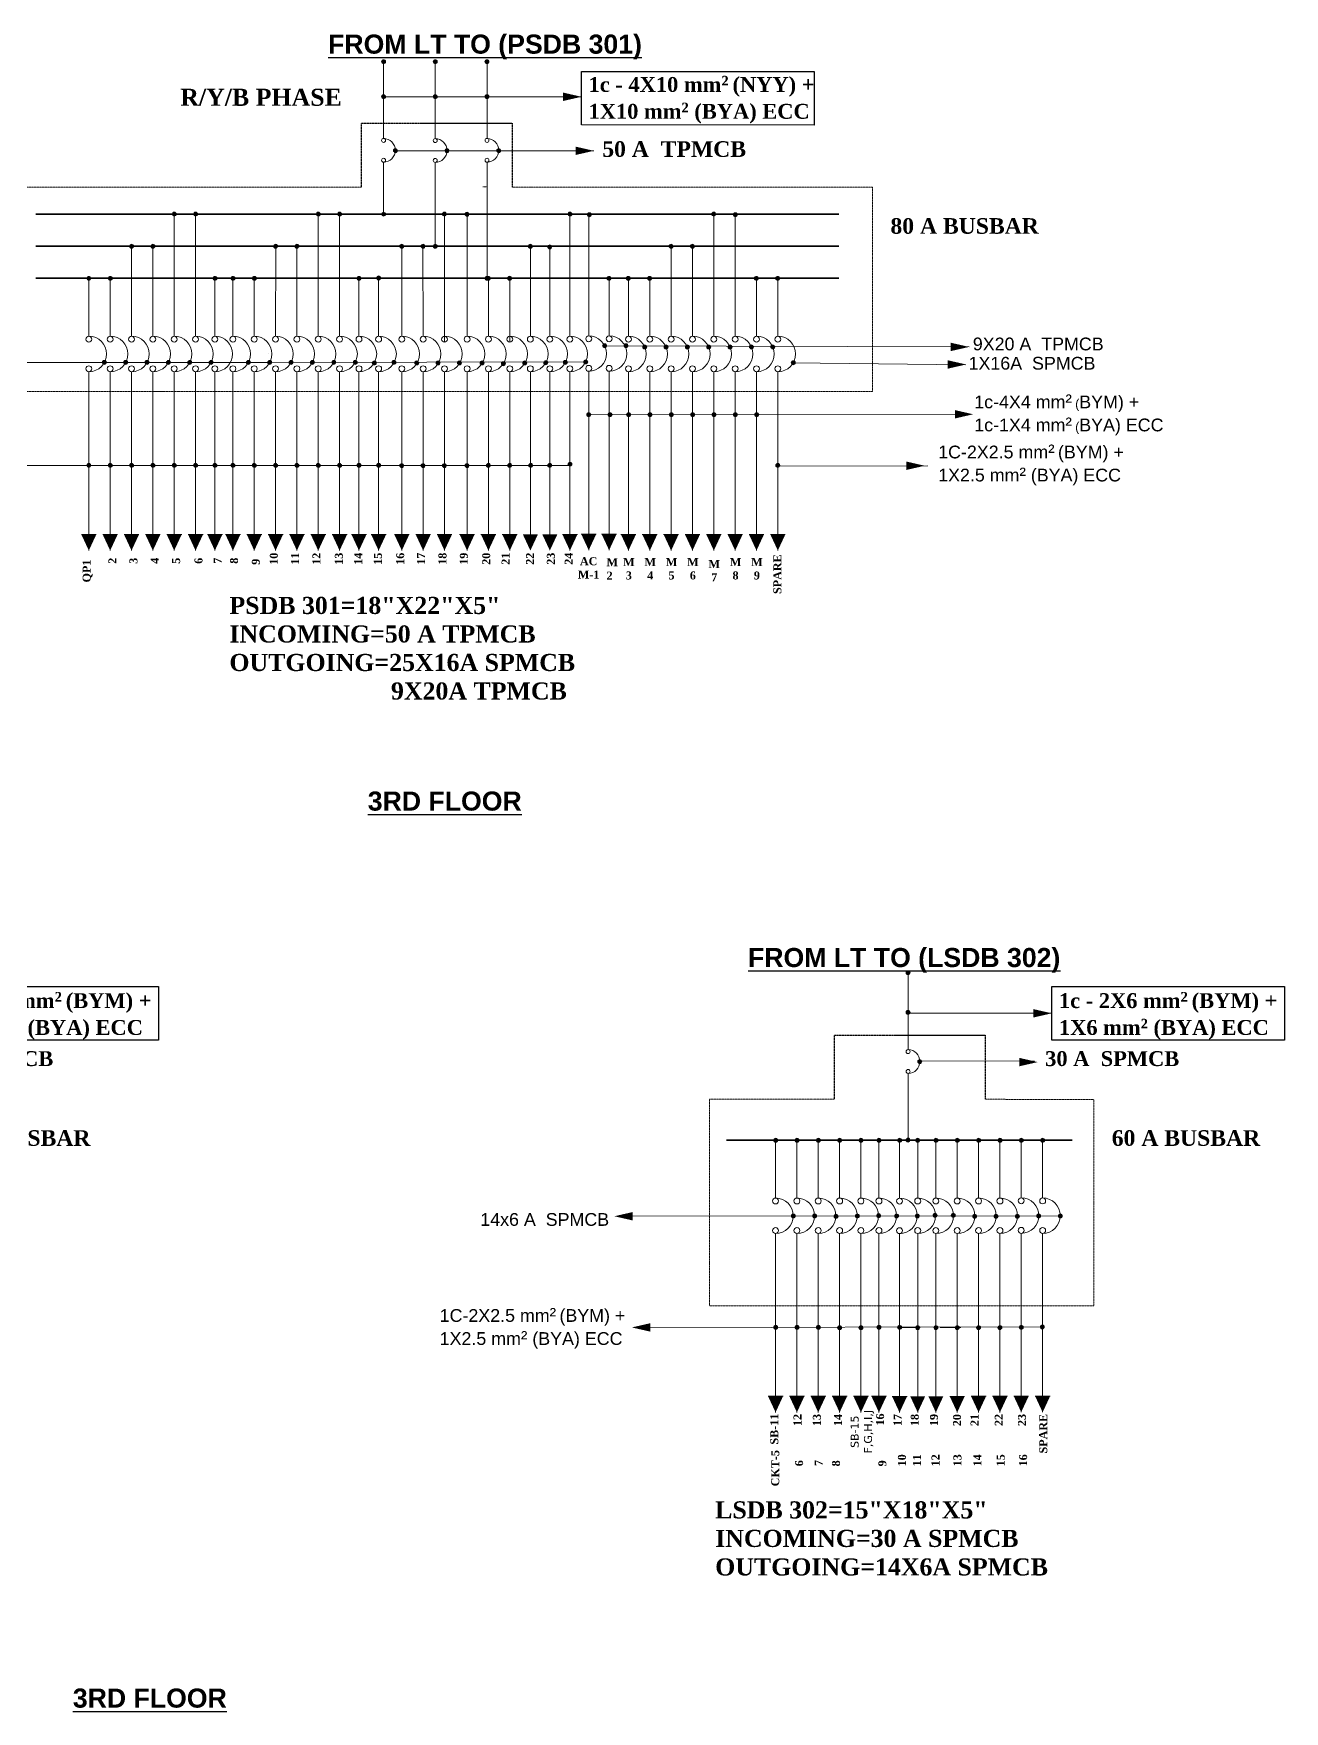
# Model space of a CAD drawing. Header units: inches. Extents: x -12 to 20935469, y -1604 to 24729220.
# Drawn here: x 20826714 to 20827183, y 24656335 to 24656964 of the extents above; entities that cross this region are included whole.
import ezdxf

# ---------------------------------------------------------------- set-up
doc = ezdxf.new("R2010")
doc.units = ezdxf.units.IN
doc.header["$LTSCALE"] = 0.03
doc.header["$MEASUREMENT"] = 0
for name, pattern in [('DASHDOT', [1, 0.5, -0.25, 0, -0.25]), ('DASHDOTX2', [2, 1, -0.5, 0, -0.5]), ('DOT', [0.25, 0, -0.25])]:
    doc.linetypes.add(name, pattern=pattern)
for name, color, linetype in [('AC TEXT', 151, 'DOT'), ('FDB', 5, 'Continuous'), ('H', 154, 'Continuous'), ('SSDB TXT', 7, 'Continuous'), ('TEXT', 7, 'Continuous')]:
    doc.layers.add(name, color=color, linetype=linetype)
for name, color, linetype, lineweight in [('CIRCUIT', 7, 'Continuous', 0), ('CKT-CABLE', 3, 'Continuous', 9), ('ELECT', 8, 'Continuous', 0), ('Hatch', 253, 'Continuous', 15), ('Power pts', 6, 'DASHDOTX2', 25), ('SB', 1, 'DASHDOT', 30)]:
    doc.layers.add(name, color=color, linetype=linetype, lineweight=lineweight)
doc.styles.add('MtXpl_Swis721_Lt_BT', font='swissl.ttf')
doc.styles.get("Standard").update_dxf_attribs({"font": 'timesbd.ttf'})

# ---------------------------------------------------------------- blocks, each defined once
blk = doc.blocks.new('CIRCUIT')
at = {"layer": 'CIRCUIT'}
h = blk.add_hatch(color=256, dxfattribs=at)
h.dxf.hatch_style = 1
h.paths.add_polyline_path([(-12531.4, -5028.75), (-12534.2, -5028.75), (-12531.4, -5034.78)])
h.paths.add_polyline_path([(-12528.61, -5028.75), (-12531.4, -5028.75), (-12531.4, -5034.78)])
at = {"layer": 'CIRCUIT', "linetype": 'ByBlock', "ltscale": 10}
for p, q in [((-12531.4, -4932.73), (-12531.4, -4954.43)), ((-12531.4, -4967.73), (-12531.4, -5028.75)), ((-12531.4, -5028.75), (-12531.4, -5034.78))]:
    blk.add_line(p, q, dxfattribs=at)
at = {"layer": 'CIRCUIT'}
blk.add_line((-12534.2, -5028.75), (-12528.61, -5028.75), dxfattribs=at)
at = {"layer": 'CIRCUIT', "linetype": 'ByBlock', "ltscale": 10}
for centre in [(-12531.4, -4955.54), (-12531.4, -4966.62)]:
    blk.add_circle(centre, 1.11, dxfattribs=at)
at = {"layer": 'CIRCUIT'}
blk.add_arc((-12531.41, -4961.08), 6.65, 270.0451, 89.9549, dxfattribs=at)
blk = doc.blocks.new('circle')
at = {"layer": 'H'}
h = blk.add_hatch(color=256, dxfattribs=at)
h.dxf.hatch_style = 1
h.paths.add_polyline_path([(20826700.3, 24643785.82, 1), (20826698.81, 24643785.82, 1)])
at = {"layer": 'CIRCUIT'}
blk.add_circle((20826699.55, 24643785.82), 0.744, dxfattribs=at)
blk = doc.blocks.new('PSDB CON')
at = {"layer": 'CIRCUIT'}
for p, q in [((20826882.06, 24643866.2), (20826882.06, 24643837.44)), ((20826901.42, 24643866.2), (20826901.42, 24643837.37)), ((20826920.83, 24643866.2), (20826920.83, 24643837.44)), ((20826882.06, 24643828.51), (20826882.06, 24643809.05)), ((20826901.42, 24643828.44), (20826901.42, 24643797.02)), ((20826920.83, 24643828.51), (20826920.83, 24643784.99))]:
    blk.add_line(p, q, dxfattribs=at)
for centre in [(20826882.06, 24643836.7), (20826901.42, 24643836.63), (20826920.83, 24643836.7), (20826882.06, 24643829.26), (20826901.42, 24643829.19), (20826920.83, 24643829.26)]:
    blk.add_circle(centre, 0.744, dxfattribs=at)
for centre in [(20826881.98, 24643832.98), (20826901.34, 24643832.91), (20826920.75, 24643832.98)]:
    blk.add_arc(centre, 4.47, 270.92808, 89.07192, dxfattribs=at)
at = {"layer": 'Hatch'}
blk.add_circle((20826886.5, 24643832.88), 0.744, dxfattribs=at)
at = {"layer": 'AC TEXT'}
for p in [(182.5, 80.39), (201.86, 80.39), (221.27, 80.39), (182.5, 67.24), (201.86, 67.24), (221.27, 67.24), (186.95, 47.06), (206.26, 47.09), (225.71, 47.06), (182.5, 23.23), (201.86, 11.21), (221.27, -0.82)]:
    blk.add_blockref('circle', p, dxfattribs=at)
blk = doc.blocks.new('A')
at = {"layer": 'Power pts'}
for points in [[(20826820.7, 24664131.25), (20826820.7, 24664155.24), (20826877.15, 24664155.24)], [(20826843.37, 24664155.24), (20826877.15, 24664155.24), (20826877.15, 24664131.25)]]:
    blk.add_lwpolyline(points, dxfattribs=at)
blk = doc.blocks.new('LSDB CON')
at = {"layer": 'CIRCUIT'}
for p, q in [((20826699.36, 24647886.92), (20826699.36, 24647858.1)), ((20826699.36, 24647849.16), (20826699.36, 24647834.28)), ((20826699.36, 24647834.28), (20826699.36, 24647824.16))]:
    blk.add_line(p, q, dxfattribs=at)
for centre in [(20826699.36, 24647872.08), (20826699.36, 24647857.35), (20826699.36, 24647849.91)]:
    blk.add_circle(centre, 0.744, dxfattribs=at)
blk.add_arc((20826699.29, 24647853.63), 4.47, 270.92808, 89.07192, dxfattribs=at)
at = {"layer": 'AC TEXT'}
for p in [(-0.19, 4101.11), (-0.19, 4086.26), (4.2, 4067.81), (-0.19, 4038.34)]:
    blk.add_blockref('circle', p, dxfattribs=at)

msp = doc.modelspace()

# ---------------------------------------------------------------- hatches: boundary and pattern name
at = {"layer": 'CIRCUIT', "linetype": 'ByBlock', "ltscale": 10}
h = msp.add_hatch(color=256, dxfattribs=at)
h.dxf.hatch_style = 1
h.paths.add_polyline_path([(20826750.53, 24656775.88), (20826747.73, 24656775.88), (20826750.53, 24656769.85)])
h.paths.add_polyline_path([(20826753.33, 24656775.88), (20826750.53, 24656775.88), (20826750.53, 24656769.85)])
h = msp.add_hatch(color=256, dxfattribs=at)
h.dxf.hatch_style = 1
h.paths.add_polyline_path([(20826758.53, 24656775.88), (20826755.73, 24656775.88), (20826758.53, 24656769.85)])
h.paths.add_polyline_path([(20826761.33, 24656775.88), (20826758.53, 24656775.88), (20826758.53, 24656769.85)])
h = msp.add_hatch(color=256, dxfattribs=at)
h.dxf.hatch_style = 1
h.paths.add_polyline_path([(20826766.53, 24656775.88), (20826763.73, 24656775.88), (20826766.53, 24656769.85)])
h.paths.add_polyline_path([(20826769.33, 24656775.88), (20826766.53, 24656775.88), (20826766.53, 24656769.85)])
h = msp.add_hatch(color=256, dxfattribs=at)
h.dxf.hatch_style = 1
h.paths.add_polyline_path([(20826774.53, 24656775.88), (20826771.73, 24656775.88), (20826774.53, 24656769.85)])
h.paths.add_polyline_path([(20826777.33, 24656775.88), (20826774.53, 24656775.88), (20826774.53, 24656769.85)])
h = msp.add_hatch(color=256, dxfattribs=at)
h.dxf.hatch_style = 1
h.paths.add_polyline_path([(20826781.78, 24656775.88), (20826778.99, 24656775.88), (20826781.78, 24656769.85)])
h.paths.add_polyline_path([(20826784.58, 24656775.88), (20826781.78, 24656775.88), (20826781.78, 24656769.85)])
h = msp.add_hatch(color=256, dxfattribs=at)
h.dxf.hatch_style = 1
h.paths.add_polyline_path([(20826804.53, 24656775.88), (20826801.73, 24656775.88), (20826804.53, 24656769.85)])
h.paths.add_polyline_path([(20826807.33, 24656775.88), (20826804.53, 24656775.88), (20826804.53, 24656769.85)])
h = msp.add_hatch(color=256, dxfattribs=at)
h.dxf.hatch_style = 1
h.paths.add_polyline_path([(20826812.53, 24656775.88), (20826809.73, 24656775.88), (20826812.53, 24656769.85)])
h.paths.add_polyline_path([(20826815.33, 24656775.88), (20826812.53, 24656775.88), (20826812.53, 24656769.85)])
h = msp.add_hatch(color=256, dxfattribs=at)
h.dxf.hatch_style = 1
h.paths.add_polyline_path([(20826820.53, 24656775.88), (20826817.73, 24656775.88), (20826820.53, 24656769.85)])
h.paths.add_polyline_path([(20826823.33, 24656775.88), (20826820.53, 24656775.88), (20826820.53, 24656769.85)])
h = msp.add_hatch(color=256, dxfattribs=at)
h.dxf.hatch_style = 1
h.paths.add_polyline_path([(20826828.53, 24656775.88), (20826825.73, 24656775.88), (20826828.53, 24656769.85)])
h.paths.add_polyline_path([(20826831.33, 24656775.88), (20826828.53, 24656775.88), (20826828.53, 24656769.85)])
h = msp.add_hatch(color=256, dxfattribs=at)
h.dxf.hatch_style = 1
h.paths.add_polyline_path([(20826835.79, 24656775.88), (20826832.99, 24656775.88), (20826835.79, 24656769.85)])
h.paths.add_polyline_path([(20826838.59, 24656775.88), (20826835.79, 24656775.88), (20826835.79, 24656769.85)])
h = msp.add_hatch(color=256, dxfattribs=at)
h.dxf.hatch_style = 1
h.paths.add_polyline_path([(20826843.16, 24656775.88), (20826840.36, 24656775.88), (20826843.16, 24656769.85)])
h.paths.add_polyline_path([(20826845.96, 24656775.88), (20826843.16, 24656775.88), (20826843.16, 24656769.85)])
h = msp.add_hatch(color=256, dxfattribs=at)
h.dxf.hatch_style = 1
h.paths.add_polyline_path([(20826851.85, 24656775.88), (20826849.06, 24656775.88), (20826851.85, 24656769.85)])
h.paths.add_polyline_path([(20826854.65, 24656775.88), (20826851.85, 24656775.88), (20826851.85, 24656769.85)])
h = msp.add_hatch(color=256, dxfattribs=at)
h.dxf.hatch_style = 1
h.paths.add_polyline_path([(20826859.85, 24656775.88), (20826857.06, 24656775.88), (20826859.85, 24656769.85)])
h.paths.add_polyline_path([(20826862.65, 24656775.88), (20826859.85, 24656775.88), (20826859.85, 24656769.85)])
h = msp.add_hatch(color=256, dxfattribs=at)
h.dxf.hatch_style = 1
h.paths.add_polyline_path([(20826867.85, 24656775.88), (20826865.06, 24656775.88), (20826867.85, 24656769.85)])
h.paths.add_polyline_path([(20826870.65, 24656775.88), (20826867.85, 24656775.88), (20826867.85, 24656769.85)])
h = msp.add_hatch(color=256, dxfattribs=at)
h.dxf.hatch_style = 1
h.paths.add_polyline_path([(20826876.32, 24656775.88), (20826873.53, 24656775.88), (20826876.32, 24656769.85)])
h.paths.add_polyline_path([(20826879.12, 24656775.88), (20826876.32, 24656775.88), (20826876.32, 24656769.85)])
h = msp.add_hatch(color=256, dxfattribs=at)
h.dxf.hatch_style = 1
h.paths.add_polyline_path([(20826884.32, 24656775.88), (20826881.53, 24656775.88), (20826884.32, 24656769.85)])
h.paths.add_polyline_path([(20826887.12, 24656775.88), (20826884.32, 24656775.88), (20826884.32, 24656769.85)])
h = msp.add_hatch(color=256, dxfattribs=at)
h.dxf.hatch_style = 1
h.paths.add_polyline_path([(20826892.32, 24656775.88), (20826889.53, 24656775.88), (20826892.32, 24656769.85)])
h.paths.add_polyline_path([(20826895.12, 24656775.88), (20826892.32, 24656775.88), (20826892.32, 24656769.85)])
h = msp.add_hatch(color=256, dxfattribs=at)
h.dxf.hatch_style = 1
h.paths.add_polyline_path([(20826900.04, 24656775.88), (20826897.24, 24656775.88), (20826900.04, 24656769.85)])
h.paths.add_polyline_path([(20826902.84, 24656775.88), (20826900.04, 24656775.88), (20826900.04, 24656769.85)])
h = msp.add_hatch(color=256, dxfattribs=at)
h.dxf.hatch_style = 1
h.paths.add_polyline_path([(20826907.34, 24656775.88), (20826904.54, 24656775.88), (20826907.34, 24656769.85)])
h.paths.add_polyline_path([(20826910.14, 24656775.88), (20826907.34, 24656775.88), (20826907.34, 24656769.85)])
h = msp.add_hatch(color=256, dxfattribs=at)
h.dxf.hatch_style = 1
h.paths.add_polyline_path([(20826914.86, 24656775.88), (20826912.06, 24656775.88), (20826914.86, 24656769.85)])
h.paths.add_polyline_path([(20826917.66, 24656775.88), (20826914.86, 24656775.88), (20826914.86, 24656769.85)])
h = msp.add_hatch(color=256, dxfattribs=at)
h.dxf.hatch_style = 1
h.paths.add_polyline_path([(20826921.92, 24656776.01), (20826919.12, 24656776.01), (20826921.92, 24656769.98)])
h.paths.add_polyline_path([(20826924.72, 24656776.01), (20826921.92, 24656776.01), (20826921.92, 24656769.98)])
h = msp.add_hatch(color=256, dxfattribs=at)
h.dxf.hatch_style = 1
h.paths.add_polyline_path([(20826936.81, 24656775.88), (20826934.01, 24656775.88), (20826936.81, 24656769.85)])
h.paths.add_polyline_path([(20826939.6, 24656775.88), (20826936.81, 24656775.88), (20826936.81, 24656769.85)])
h = msp.add_hatch(color=256, dxfattribs=at)
h.dxf.hatch_style = 1
h.paths.add_polyline_path([(20826944.81, 24656775.88), (20826942.01, 24656775.88), (20826944.81, 24656769.85)])
h.paths.add_polyline_path([(20826947.6, 24656775.88), (20826944.81, 24656775.88), (20826944.81, 24656769.85)])
h = msp.add_hatch(color=256, dxfattribs=at)
h.dxf.hatch_style = 1
h.paths.add_polyline_path([(20826952.81, 24656775.88), (20826950.01, 24656775.88), (20826952.81, 24656769.85)])
h.paths.add_polyline_path([(20826955.6, 24656775.88), (20826952.81, 24656775.88), (20826952.81, 24656769.85)])
h = msp.add_hatch(color=256, dxfattribs=at)
h.dxf.hatch_style = 1
h.paths.add_polyline_path([(20826960.81, 24656775.88), (20826958.01, 24656775.88), (20826960.81, 24656769.85)])
h.paths.add_polyline_path([(20826963.6, 24656775.88), (20826960.81, 24656775.88), (20826960.81, 24656769.85)])
h = msp.add_hatch(color=256, dxfattribs=at)
h.dxf.hatch_style = 1
h.paths.add_polyline_path([(20826968.81, 24656775.88), (20826966.01, 24656775.88), (20826968.81, 24656769.85)])
h.paths.add_polyline_path([(20826971.6, 24656775.88), (20826968.81, 24656775.88), (20826968.81, 24656769.85)])
h = msp.add_hatch(color=256, dxfattribs=at)
h.dxf.hatch_style = 1
h.paths.add_polyline_path([(20826976.81, 24656775.88), (20826974.01, 24656775.88), (20826976.81, 24656769.85)])
h.paths.add_polyline_path([(20826979.6, 24656775.88), (20826976.81, 24656775.88), (20826976.81, 24656769.85)])
h = msp.add_hatch(color=256, dxfattribs=at)
h.dxf.hatch_style = 1
h.paths.add_polyline_path([(20826984.81, 24656775.88), (20826982.01, 24656775.88), (20826984.81, 24656769.85)])
h.paths.add_polyline_path([(20826987.6, 24656775.88), (20826984.81, 24656775.88), (20826984.81, 24656769.85)])
h = msp.add_hatch(color=256, dxfattribs=at)
h.dxf.hatch_style = 1
h.paths.add_polyline_path([(20826992.81, 24656775.88), (20826990.01, 24656775.88), (20826992.81, 24656769.85)])
h.paths.add_polyline_path([(20826995.6, 24656775.88), (20826992.81, 24656775.88), (20826992.81, 24656769.85)])
h = msp.add_hatch(color=256, dxfattribs=at)
h.dxf.hatch_style = 1
h.paths.add_polyline_path([(20827045.24, 24656452.83), (20827042.44, 24656452.83), (20827045.24, 24656446.8)])
h.paths.add_polyline_path([(20827048.04, 24656452.83), (20827045.24, 24656452.83), (20827045.24, 24656446.8)])
h = msp.add_hatch(color=256, dxfattribs=at)
h.dxf.hatch_style = 1
h.paths.add_polyline_path([(20827052.04, 24656452.83), (20827049.24, 24656452.83), (20827052.04, 24656446.8)])
h.paths.add_polyline_path([(20827054.84, 24656452.83), (20827052.04, 24656452.83), (20827052.04, 24656446.8)])

# ---------------------------------------------------------------- linework, layer by layer
for p, q in [((20826766.53, 24656895.95), (20826766.53, 24656850.19)), ((20826774.53, 24656895.95), (20826774.53, 24656850.19)), ((20826820.53, 24656895.95), (20826820.53, 24656850.19)), ((20826828.53, 24656895.95), (20826828.53, 24656850.19)), ((20826867.85, 24656895.95), (20826867.85, 24656847.98)), ((20826876.32, 24656895.95), (20826876.32, 24656850.19)), ((20826914.86, 24656895.95), (20826914.86, 24656850.19)), ((20826921.92, 24656895.95), (20826921.92, 24656850.33)), ((20826968.81, 24656895.95), (20826968.81, 24656850.19)), ((20826976.81, 24656895.95), (20826976.81, 24656850.19)), ((20826750.56, 24656883.93), (20826750.53, 24656850.19)), ((20826758.53, 24656883.93), (20826758.53, 24656850.19)), ((20826758.53, 24656883.93), (20826758.53, 24656850.19)), ((20826804.57, 24656883.93), (20826804.53, 24656850.19)), ((20826812.53, 24656883.93), (20826812.53, 24656850.19)), ((20826812.53, 24656883.93), (20826812.53, 24656850.19)), ((20826851.85, 24656883.93), (20826851.85, 24656850.19)), ((20826859.79, 24656883.93), (20826859.85, 24656850.19)), ((20826900.04, 24656883.93), (20826900.04, 24656850.19)), ((20826907.34, 24656883.93), (20826907.34, 24656850.19)), ((20826952.81, 24656883.93), (20826952.81, 24656850.19)), ((20826960.81, 24656883.93), (20826960.81, 24656850.19)), ((20826781.78, 24656871.9), (20826781.78, 24656850.19)), ((20826835.79, 24656871.9), (20826835.79, 24656850.19)), ((20826843.16, 24656871.9), (20826843.16, 24656850.19)), ((20826884.32, 24656871.16), (20826884.32, 24656850.19)), ((20826892.32, 24656871.97), (20826892.32, 24656847.98)), ((20826936.81, 24656871.9), (20826936.81, 24656850.19)), ((20826944.81, 24656871.9), (20826944.81, 24656850.19)), ((20826984.81, 24656871.9), (20826984.81, 24656850.19)), ((20826992.81, 24656871.9), (20826992.81, 24656850.19)), ((20826742.53, 24656852.41), (20826742.53, 24656850.19)), ((20826796.53, 24656852.41), (20826796.53, 24656850.19)), ((20826747.78, 24656843.55), (20826747.78, 24656843.55)), ((20826801.78, 24656843.55), (20826801.78, 24656843.55)), ((20826849.04, 24656843.55), (20826849.04, 24656843.55)), ((20826750.53, 24656836.9), (20826750.53, 24656775.88)), ((20826758.53, 24656836.9), (20826758.53, 24656775.88)), ((20826766.53, 24656836.9), (20826766.53, 24656775.88)), ((20826774.53, 24656836.9), (20826774.53, 24656775.88)), ((20826781.78, 24656836.9), (20826781.78, 24656775.88)), ((20826804.53, 24656836.9), (20826804.53, 24656775.88)), ((20826812.53, 24656836.9), (20826812.53, 24656775.88)), ((20826820.53, 24656836.9), (20826820.53, 24656775.88)), ((20826828.53, 24656836.9), (20826828.53, 24656775.88)), ((20826835.79, 24656836.9), (20826835.79, 24656775.88)), ((20826843.16, 24656836.9), (20826843.16, 24656775.88)), ((20826851.85, 24656836.9), (20826851.85, 24656775.88)), ((20826859.85, 24656836.9), (20826859.85, 24656775.88)), ((20826867.85, 24656836.9), (20826867.85, 24656775.88)), ((20826876.32, 24656836.9), (20826876.32, 24656775.88)), ((20826884.32, 24656836.9), (20826884.32, 24656775.88)), ((20826892.32, 24656836.9), (20826892.32, 24656775.88)), ((20826900.04, 24656836.9), (20826900.04, 24656775.88)), ((20826907.34, 24656836.9), (20826907.34, 24656775.88)), ((20826914.86, 24656836.9), (20826914.86, 24656775.88)), ((20826921.92, 24656837.04), (20826921.92, 24656776.01)), ((20826936.81, 24656836.9), (20826936.81, 24656775.88)), ((20826944.81, 24656836.9), (20826944.81, 24656775.88)), ((20826952.81, 24656836.9), (20826952.81, 24656775.88)), ((20826960.81, 24656836.9), (20826960.81, 24656775.88)), ((20826968.81, 24656836.9), (20826968.81, 24656775.88)), ((20826976.81, 24656836.9), (20826976.81, 24656775.88)), ((20826984.81, 24656836.9), (20826984.81, 24656775.88)), ((20826992.81, 24656836.9), (20826992.81, 24656775.88)), ((20826757.14, 24656801.59), (20826757.14, 24656801.59)), ((20826811.14, 24656801.59), (20826811.14, 24656801.59)), ((20826747.73, 24656775.88), (20826753.33, 24656775.88)), ((20826750.53, 24656775.88), (20826750.53, 24656769.85)), ((20826755.73, 24656775.88), (20826761.33, 24656775.88)), ((20826758.53, 24656775.88), (20826758.53, 24656769.85)), ((20826763.73, 24656775.88), (20826769.33, 24656775.88)), ((20826766.53, 24656775.88), (20826766.53, 24656769.85)), ((20826771.73, 24656775.88), (20826777.33, 24656775.88)), ((20826774.53, 24656775.88), (20826774.53, 24656769.85)), ((20826778.99, 24656775.88), (20826784.58, 24656775.88)), ((20826781.78, 24656775.88), (20826781.78, 24656769.85)), ((20826801.73, 24656775.88), (20826807.33, 24656775.88)), ((20826804.53, 24656775.88), (20826804.53, 24656769.85)), ((20826809.73, 24656775.88), (20826815.33, 24656775.88)), ((20826812.53, 24656775.88), (20826812.53, 24656769.85)), ((20826817.73, 24656775.88), (20826823.33, 24656775.88)), ((20826820.53, 24656775.88), (20826820.53, 24656769.85)), ((20826825.73, 24656775.88), (20826831.33, 24656775.88)), ((20826828.53, 24656775.88), (20826828.53, 24656769.85)), ((20826832.99, 24656775.88), (20826838.59, 24656775.88)), ((20826835.79, 24656775.88), (20826835.79, 24656769.85)), ((20826840.36, 24656775.88), (20826845.96, 24656775.88)), ((20826843.16, 24656775.88), (20826843.16, 24656769.85)), ((20826849.06, 24656775.88), (20826854.65, 24656775.88)), ((20826851.85, 24656775.88), (20826851.85, 24656769.85)), ((20826857.06, 24656775.88), (20826862.65, 24656775.88)), ((20826859.85, 24656775.88), (20826859.85, 24656769.85)), ((20826865.06, 24656775.88), (20826870.65, 24656775.88)), ((20826867.85, 24656775.88), (20826867.85, 24656769.85)), ((20826867.85, 24656775.88), (20826867.85, 24656769.85)), ((20826873.53, 24656775.88), (20826879.12, 24656775.88)), ((20826876.32, 24656775.88), (20826876.32, 24656769.85)), ((20826881.53, 24656775.88), (20826887.12, 24656775.88)), ((20826884.32, 24656775.88), (20826884.32, 24656769.85)), ((20826889.53, 24656775.88), (20826895.12, 24656775.88)), ((20826892.32, 24656775.88), (20826892.32, 24656769.85)), ((20826892.32, 24656775.88), (20826892.32, 24656769.85)), ((20826912.06, 24656775.88), (20826917.66, 24656775.88)), ((20826914.86, 24656775.88), (20826914.86, 24656769.85)), ((20826919.12, 24656776.01), (20826924.72, 24656776.01)), ((20826921.92, 24656776.01), (20826921.92, 24656769.98)), ((20826934.01, 24656775.88), (20826939.6, 24656775.88)), ((20826936.81, 24656775.88), (20826936.81, 24656769.85)), ((20826942.01, 24656775.88), (20826947.6, 24656775.88)), ((20826944.81, 24656775.88), (20826944.81, 24656769.85)), ((20826950.01, 24656775.88), (20826955.6, 24656775.88)), ((20826952.81, 24656775.88), (20826952.81, 24656769.85)), ((20826958.01, 24656775.88), (20826963.6, 24656775.88)), ((20826960.81, 24656775.88), (20826960.81, 24656769.85)), ((20826966.01, 24656775.88), (20826971.6, 24656775.88)), ((20826968.81, 24656775.88), (20826968.81, 24656769.85)), ((20826974.01, 24656775.88), (20826979.6, 24656775.88)), ((20826976.81, 24656775.88), (20826976.81, 24656769.85)), ((20826982.01, 24656775.88), (20826987.6, 24656775.88)), ((20826984.81, 24656775.88), (20826984.81, 24656769.85)), ((20826990.01, 24656775.88), (20826995.6, 24656775.88)), ((20826992.81, 24656775.88), (20826992.81, 24656769.85)), ((20827045.24, 24656548.85), (20827045.24, 24656527.15)), ((20827052.04, 24656548.85), (20827052.04, 24656527.15)), ((20826997.21, 24656520.38), (20826997.21, 24656520.38)), ((20827013.21, 24656520.38), (20827013.21, 24656520.38)), ((20827045.24, 24656513.85), (20827045.24, 24656452.83)), ((20827052.04, 24656513.85), (20827052.04, 24656452.83)), ((20826990.57, 24656478.55), (20826990.57, 24656478.55)), ((20827045.24, 24656452.83), (20827045.24, 24656446.8)), ((20827052.04, 24656452.83), (20827052.04, 24656446.8))]:
    msp.add_line(p, q, dxfattribs=at)
for centre in [(20826750.53, 24656849.09), (20826758.53, 24656849.09), (20826766.53, 24656849.09), (20826774.53, 24656849.09), (20826781.78, 24656849.09), (20826804.53, 24656849.09), (20826812.53, 24656849.09), (20826820.53, 24656849.09), (20826828.53, 24656849.09), (20826835.79, 24656849.09), (20826843.16, 24656849.09), (20826851.85, 24656849.09), (20826859.85, 24656849.09), (20826867.85, 24656849.09), (20826876.32, 24656849.09), (20826884.32, 24656849.09), (20826892.32, 24656849.09), (20826900.04, 24656849.09), (20826907.34, 24656849.09), (20826914.86, 24656849.09), (20826921.92, 24656849.23), (20826936.81, 24656849.09), (20826944.81, 24656849.09), (20826952.81, 24656849.09), (20826960.81, 24656849.09), (20826968.81, 24656849.09), (20826976.81, 24656849.09), (20826984.81, 24656849.09), (20826992.81, 24656849.09), (20826750.53, 24656838.01), (20826758.53, 24656838.01), (20826766.53, 24656838.01), (20826774.53, 24656838.01), (20826781.78, 24656838.01), (20826804.53, 24656838.01), (20826812.53, 24656838.01), (20826820.53, 24656838.01), (20826828.53, 24656838.01), (20826835.79, 24656838.01), (20826843.16, 24656838.01), (20826851.85, 24656838.01), (20826859.85, 24656838.01), (20826867.85, 24656838.01), (20826876.32, 24656838.01), (20826884.32, 24656838.01), (20826892.32, 24656838.01), (20826900.04, 24656838.01), (20826907.34, 24656838.01), (20826914.86, 24656838.01), (20826921.92, 24656838.15), (20826936.81, 24656838.01), (20826944.81, 24656838.01), (20826952.81, 24656838.01), (20826960.81, 24656838.01), (20826968.81, 24656838.01), (20826976.81, 24656838.01), (20826984.81, 24656838.01), (20826992.81, 24656838.01), (20827045.24, 24656526.04), (20827052.04, 24656526.04), (20827045.24, 24656514.96), (20827052.04, 24656514.96)]:
    msp.add_circle(centre, 1.11, dxfattribs=at)
for centre in [(20826750.52, 24656843.55), (20826758.52, 24656843.55), (20826766.52, 24656843.55), (20826774.52, 24656843.55), (20826781.78, 24656843.55), (20826804.53, 24656843.55), (20826812.53, 24656843.55), (20826820.53, 24656843.55), (20826828.53, 24656843.55), (20826835.78, 24656843.55), (20826843.15, 24656843.55), (20826851.85, 24656843.55), (20826859.85, 24656843.55), (20826867.85, 24656843.55), (20826876.32, 24656843.55), (20826884.32, 24656843.55), (20826892.32, 24656843.55), (20826900.03, 24656843.55), (20826907.33, 24656843.55), (20826914.85, 24656843.55), (20826921.91, 24656843.69), (20826936.8, 24656843.55), (20826944.8, 24656843.55), (20826952.8, 24656843.55), (20826960.8, 24656843.55), (20826968.8, 24656843.55), (20826976.8, 24656843.55), (20826984.8, 24656843.55), (20826992.8, 24656843.55), (20827045.23, 24656520.5), (20827052.03, 24656520.5)]:
    msp.add_arc(centre, 6.65, 270.0451, 89.9549, dxfattribs=at)
at = {"layer": 'CKT-CABLE', "transparency": 33554666}
for p, q in [((20826844.95, 24656939.95), (20826919.17, 24656939.95)), ((20826849.58, 24656919.7), (20826923.81, 24656919.7)), ((20826927.88, 24656846.61), (20827064.56, 24656846.19)), ((20826690.29, 24656840.37), (20826802.37, 24656840.37)), ((20826801.62, 24656840.37), (20826920.79, 24656840.56)), ((20826997.83, 24656840.26), (20827063.32, 24656839.53)), ((20826921.92, 24656820.8), (20827064.83, 24656820.94)), ((20826696.92, 24656801.77), (20826820.53, 24656801.77)), ((20826819.34, 24656801.77), (20826835.79, 24656801.77)), ((20826826.72, 24656801.77), (20826914.86, 24656801.77)), ((20826992.81, 24656801.55), (20827049.03, 24656801.67)), ((20827041.64, 24656596.4), (20827095.46, 24656596.4)), ((20827046.02, 24656578.63), (20827089, 24656578.48)), ((20826933.67, 24656520.33), (20827098.7, 24656520.45)), ((20826944.03, 24656478.66), (20827091.94, 24656478.87)), ((20827037.69, 24656478.66), (20827042.04, 24656478.66)), ((20827040.15, 24656478.65), (20827046.12, 24656478.65)), ((20827053.68, 24656478.65), (20827061.36, 24656478.65))]:
    msp.add_line(p, q, dxfattribs=at)
at = {"layer": 'CKT-CABLE'}
for points in [[(20826919.2, 24656939.95, 0, 3.14, 0), (20826912.33, 24656939.95, 3.14, 3.14, 0)], [(20826923.84, 24656919.7, 0, 3.14, 0), (20826916.97, 24656919.7, 3.14, 3.14, 0)], [(20827064.51, 24656846.19, 0, 3.14, 0), (20827057.64, 24656846.19, 3.14, 3.14, 0)], [(20827063.4, 24656839.61, 0, 3.14, 0), (20827056.53, 24656839.61, 3.14, 3.14, 0)], [(20827066.04, 24656820.94, 0, 3.14, 0), (20827059.17, 24656820.94, 3.14, 3.14, 0)], [(20827047.87, 24656801.65, 0, 3.14, 0), (20827041, 24656801.65, 3.14, 3.14, 0)], [(20827095.49, 24656596.4, 0, 3.14, 0), (20827088.62, 24656596.4, 3.14, 3.14, 0)], [(20827090.23, 24656578.12, 0, 3.14, 0), (20827083.36, 24656578.12, 3.14, 3.14, 0)], [(20826931.52, 24656520.33, 0, 3.14, 0), (20826938.39, 24656520.33, 3.14, 3.14, 0)], [(20826938.09, 24656478.66, 0, 3.14, 0), (20826944.96, 24656478.66, 3.14, 3.14, 0)]]:
    msp.add_lwpolyline(points, format="xyseb", dxfattribs=at)
at = {"layer": 'ELECT', "color": 5, "linetype": 'ByBlock', "lineweight": 35, "ltscale": 10}
for p, q in [((20826714.61, 24656895.95), (20826771.76, 24656895.95)), ((20826771.76, 24656895.95), (20827015.63, 24656895.95)), ((20826827.34, 24656895.95), (20826859.79, 24656895.95)), ((20826714.61, 24656883.93), (20826771.76, 24656883.93)), ((20826771.76, 24656883.93), (20827015.63, 24656883.93)), ((20826827.34, 24656883.93), (20826859.79, 24656883.93)), ((20826714.61, 24656871.9), (20826771.76, 24656871.9)), ((20826771.76, 24656871.9), (20827015.63, 24656871.9)), ((20826827.34, 24656871.9), (20826859.79, 24656871.9)), ((20826973.52, 24656548.86), (20827042.04, 24656548.86)), ((20827040.15, 24656548.85), (20827103.19, 24656548.85))]:
    msp.add_line(p, q, dxfattribs=at)
at = {"layer": 'Power pts', "lineweight": 0}
for points in [[(20826762.28, 24656829.43), (20826699.46, 24656829.43), (20826699.46, 24656906.02), (20826836.77, 24656906.02)], [(20826893.23, 24656906.02), (20827028.33, 24656906.02), (20827028.33, 24656829.43), (20826758.22, 24656829.43)], [(20826882.23, 24656906.16), (20826883.85, 24656906.16)], [(20827038.44, 24656486.76), (20826967.24, 24656486.76), (20826967.24, 24656564.16), (20827014.04, 24656564.16)], [(20827070.49, 24656564.16), (20827111.29, 24656564.15), (20827111.29, 24656486.75), (20827038.44, 24656486.76)]]:
    msp.add_lwpolyline(points, dxfattribs=at)
at = {"layer": 'SB', "color": 1, "linetype": 'ByBlock', "lineweight": -2}
for points in [[(20826919.2, 24656949.45), (20827006.43, 24656949.4), (20827006.43, 24656929.35), (20826919.2, 24656929.39)], [(20826673.42, 24656606.43), (20826760.64, 24656606.39), (20826760.64, 24656586.33), (20826673.42, 24656586.37)], [(20827095.49, 24656606.43), (20827182.71, 24656606.39), (20827182.71, 24656586.33), (20827095.49, 24656586.37)]]:
    msp.add_lwpolyline(points, close=True, dxfattribs=at)

# ---------------------------------------------------------------- block references
at = {"layer": 'AC TEXT'}
for name, p in [('PSDB CON', (-37.04, 13086.9)), ('circle', (66.98, 13110.14)), ('circle', (74.98, 13110.14)), ('circle', (120.98, 13110.14)), ('circle', (128.98, 13110.14)), ('circle', (168.3, 13110.14)), ('circle', (176.77, 13110.12)), ('circle', (215.31, 13110.14)), ('circle', (222.6, 13109.9)), ('circle', (269.25, 13110.14)), ('circle', (277.3, 13109.9)), ('circle', (50.98, 13098.11)), ('circle', (58.98, 13098.11)), ('circle', (58.98, 13098.11)), ('circle', (104.98, 13098.11)), ('circle', (112.98, 13098.11)), ('circle', (112.98, 13098.11)), ('circle', (152.3, 13098.11)), ('circle', (160.3, 13098.12)), ('circle', (200.49, 13098.11)), ('circle', (207.78, 13097.87)), ('circle', (253.25, 13098.11)), ('circle', (261.25, 13098.11)), ('circle', (34.98, 13086.08)), ('circle', (42.98, 13086.08)), ('circle', (82.23, 13086.08)), ('circle', (88.98, 13086.08)), ('circle', (96.98, 13086.08)), ('circle', (136.24, 13086.08)), ('circle', (143.61, 13086.26)), ('circle', (184.77, 13086.08)), ('circle', (192.77, 13086.09)), ('circle', (230.01, 13086.08)), ('circle', (237.25, 13086.08)), ('circle', (245.25, 13086.08)), ('circle', (285.25, 13086.08)), ('circle', (293.25, 13086.08)), ('circle', (228.33, 13060.79)), ('circle', (236.33, 13060.79)), ('circle', (243.35, 13060.37)), ('circle', (251.35, 13060.37)), ('circle', (259.35, 13060.37)), ('circle', (267.35, 13060.37)), ('circle', (275.35, 13060.37)), ('circle', (283.35, 13060.37)), ('circle', (291.35, 13060.37)), ('circle', (40.81, 13054.56)), ('circle', (48.81, 13054.56)), ('circle', (56.81, 13054.56)), ('circle', (64.81, 13054.56)), ('circle', (72.81, 13054.56)), ('circle', (80.81, 13054.56)), ('circle', (94.82, 13054.56)), ('circle', (102.82, 13054.56)), ('circle', (110.82, 13054.56)), ('circle', (118.82, 13054.56)), ('circle', (126.82, 13054.56)), ('circle', (134.82, 13054.56)), ('circle', (141.96, 13054.35)), ('circle', (149.33, 13054.56)), ('circle', (157.9, 13054.37)), ('circle', (165.9, 13054.4)), ('circle', (173.9, 13054.37)), ('circle', (182.37, 13054.37)), ('circle', (190.37, 13054.06)), ('circle', (198.37, 13054.37)), ('circle', (206.26, 13054.44)), ('circle', (213.63, 13054.58)), ('circle', (221.24, 13054.74)), ('circle', (299.02, 13054.46)), ('circle', (222.37, 13034.98)), ('circle', (230.37, 13034.98)), ('circle', (237.33, 13034.98)), ('circle', (245.33, 13034.98)), ('circle', (253.33, 13034.98)), ('circle', (261.33, 13034.98)), ('circle', (269.33, 13034.98)), ('circle', (277.33, 13034.98)), ('circle', (285.33, 13034.98)), ('circle', (34.98, 13015.95)), ('circle', (42.98, 13015.95)), ('circle', (50.98, 13015.95)), ('circle', (58.98, 13015.95)), ('circle', (66.98, 13015.95)), ('circle', (74.98, 13015.95)), ('circle', (82.23, 13015.95)), ('circle', (88.98, 13015.95)), ('circle', (96.98, 13015.95)), ('circle', (104.98, 13015.95)), ('circle', (112.98, 13015.95)), ('circle', (120.98, 13015.95)), ('circle', (128.98, 13015.95)), ('circle', (136.24, 13015.95)), ('circle', (143.61, 13015.95)), ('circle', (152.3, 13015.9)), ('circle', (160.3, 13015.91)), ('circle', (168.3, 13015.91)), ('circle', (176.77, 13015.92)), ('circle', (184.77, 13015.93)), ('circle', (192.77, 13015.93)), ('circle', (200.66, 13015.94)), ('circle', (207.78, 13015.95)), ('circle', (215.31, 13016.42)), ('circle', (293.25, 13015.95)), ('LSDB CON', (342.28, 8724.7)), ('circle', (292.41, 12762.99)), ('circle', (300.41, 12762.99)), ('circle', (308.41, 12762.99)), ('circle', (316.41, 12762.99)), ('circle', (324.41, 12762.99)), ('circle', (324.41, 12762.99)), ('circle', (331.16, 12762.99)), ('circle', (338.88, 12762.99)), ('circle', (345.69, 12762.98)), ('circle', (352.49, 12762.98)), ('circle', (360.5, 12762.98)), ('circle', (368.5, 12762.99)), ('circle', (376.51, 12762.99)), ('circle', (384.48, 12762.99)), ('circle', (392.49, 12762.99)), ('circle', (299.05, 12734.57)), ('circle', (307.05, 12734.58)), ('circle', (315.08, 12734.51)), ('circle', (323.01, 12734.62)), ('circle', (331.05, 12734.69)), ('circle', (337.76, 12734.64)), ('circle', (345.53, 12734.65)), ('circle', (352.19, 12734.86)), ('circle', (359, 12734.86)), ('circle', (367.04, 12734.48)), ('circle', (375.05, 12734.49)), ('circle', (383.06, 12734.49)), ('circle', (391.03, 12734.57)), ('circle', (399.15, 12734.63)), ('circle', (292.41, 12692.85)), ('circle', (300.41, 12692.86)), ('circle', (308.41, 12692.86)), ('circle', (316.41, 12692.79)), ('circle', (324.41, 12692.79)), ('circle', (331.16, 12692.84)), ('circle', (338.88, 12692.87)), ('circle', (345.68, 12692.8)), ('circle', (352.49, 12692.8)), ('circle', (360.5, 12692.78)), ('circle', (368.5, 12692.79)), ('circle', (376.51, 12692.79)), ('circle', (384.48, 12692.87)), ('circle', (392.38, 12693.05))]:
    msp.add_blockref(name, p, dxfattribs=at)
at = {"layer": 'CIRCUIT', "linetype": 'ByBlock', "ltscale": 10}
for p in [(20839265.93, 24661804.63), (20839273.93, 24661804.63), (20839319.94, 24661804.63), (20839327.94, 24661804.63), (20839460.96, 24661804.77), (20839523.36, 24661481.59), (20839531.36, 24661481.59), (20839539.36, 24661481.59), (20839547.37, 24661481.59), (20839555.36, 24661481.59), (20839562.11, 24661481.59), (20839569.84, 24661481.55), (20839591.45, 24661481.58), (20839599.46, 24661481.59), (20839607.47, 24661481.59), (20839615.44, 24661481.66), (20839623.47, 24661481.62)]:
    msp.add_blockref('CIRCUIT', p, dxfattribs=at)
at = {"layer": 'SSDB TXT'}
for p in [(16.07, -7225.22), (193.33, -7567.08)]:
    msp.add_blockref('A', p, dxfattribs=at)

# ---------------------------------------------------------------- texts
at = {"layer": 'FDB', "color": 3, "char_height": 7.1503, "width": 320.2943, "attachment_point": 1}
for s, insert in [('{\\fArial|b1|i0|c0|p34;\\LFROM LT TO (PSDB 301)}', (20826824.22, 24656963.27)), ('{\\fArial|b1|i0|c0|p34;\\L3RD FLOOR}', (20826839.09, 24656679.54)), ('{\\fArial|b1|i0|c0|p34;\\LFROM LT TO (LSDB 302)}', (20826981.63, 24656620.89)), ('{\\fArial|b1|i0|c0|p34;\\L3RD FLOOR}', (20826728.53, 24656343.3))]:
    msp.add_mtext(s, dxfattribs=dict(at, insert=insert))
at = {"layer": 'TEXT', "style": 'MtXpl_Swis721_Lt_BT'}
msp.add_text('14x6 A  SPMCB', height=4.7862, dxfattribs=at).set_placement((20826881.27, 24656516.74))
at = {"layer": 'TEXT', "color": 0, "char_height": 5.5714, "width": 251.3301, "attachment_point": 1}
for s, insert in [('1c - 4X10 mm{\\H1.0833x;²\\fMS Shell Dlg 2|b0|i0|c0|p0;\\H0.65385x; }(NYY) +\\P1X10 mm{\\H1.0833x;²} (BYA) ECC', (20826921.85, 24656947.81)), ('1c - 2X4 mm{\\H1.0833x;²\\fMS Shell Dlg 2|b0|i0|c0|p0;\\H0.65385x; }(BYM) +\\P1X4 mm{\\H1.0833x;²} (BYA) ECC', (20826676.11, 24656604.41)), ('1c - 2X6 mm{\\H1.0833x;²\\fMS Shell Dlg 2|b0|i0|c0|p0;\\H0.65385x; }(BYM) +\\P1X6 mm{\\H1.0833x;²} (BYA) ECC', (20827098.18, 24656604.41)), ('25 A  SPMCB', (20826670.94, 24656582.21)), ('30 A  SPMCB', (20827093.02, 24656582.21))]:
    msp.add_mtext(s, dxfattribs=dict(at, insert=insert))
at = {"layer": 'TEXT', "attachment_point": 1}
for s, insert, char_height, width in [('R/Y/B PHASE', (20826768.81, 24656942.98), 6.4138, 63786.5102), ('50 A  TPMCB', (20826927, 24656923.29), 5.8655, 63786.5102), ('80 A BUSBAR', (20827035.02, 24656894.46), 5.8655, 63786.5102), ('{\\fSwis721 Lt BT|b0|i0|c0|p34;9X20 A  TPMCB\\P\\H1.00001x;\\C0;\\P\\fArial|b0|i0|c0|p34;\\H0.8571x;\\C256;          }', (20827065.9, 24656849.69), 4.7862, 76.3934), ('{\\fSwis721 Lt BT|b0|i0|c0|p34;1X16A  SPMCB\\P\\H1.00001x;\\C0;\\P\\fArial|b0|i0|c0|p34;\\H0.8571x;\\C256;          }', (20827064.31, 24656842.46), 4.7862, 76.3934), ('{\\fSwis721 Lt BT|b0|i0|c0|p34;\\C0;1c-4X4 mm\\H1.0833x;²\\fMS Shell Dlg 2|b0|i0|c0|p0;\\H0.65385x; (\\fSwis721 Lt BT|b0|i0|c0|p34;\\H1.4118x;BYM) +\\H1.00001x;\\P\\H0.99999x;1c-1X4 mm\\H1.0833x;²\\fMS Shell Dlg 2|b0|i0|c0|p0;\\H0.65385x; (\\fSwis721 Lt BT|b0|i0|c0|p34;\\H1.4118x;BYA) ECC\\H1.00001x;\\P\\P\\fArial|b0|i0|c0|p34;\\H0.8571x;\\C256;          }', (20827066.44, 24656828.37), 4.78621, 99.1199), ('{\\fSwis721 Lt BT|b0|i0|c0|p34;\\C0;1C-2X2.5 mm\\H1.0833x;²\\fMS Shell Dlg 2|b0|i0|c0|p0;\\H0.65385x; \\fSwis721 Lt BT|b0|i0|c0|p34;\\H1.4118x;(BYM) +\\P1X2.5 mm\\H1.0833x;²\\H0.92311x; (BYA) ECC\\P\\fArial|b0|i0|c0|p34;\\H0.8571x;\\C256;          }', (20827052.91, 24656809.59), 4.78621, 76.3934), ('\\pxqc;AC\\PM-1{\\H0.8571x;    }', (20826915.15, 24656767.36), 3, 13.494), ('M\\P2{\\H0.8571x;         }', (20826928.61, 24656766.97), 3, 6.6096), ('\\pxqc;M\\P3\\P{\\H0.8571x;        }', (20826933.65, 24656767.03), 3, 6.6096), ('\\pxqc;M\\P4{\\H0.8571x;       }', (20826941.65, 24656767.03), 3, 6.6096), ('\\pxqc;M\\P5\\P{\\H0.8571x;        }', (20826949.65, 24656767.03), 3, 6.6096), ('\\pxqc;M\\P6\\P{\\H0.8571x;        }', (20826957.65, 24656767.03), 3, 6.6096), ('\\pxqc;M\\P7\\P{\\H0.8571x;        }', (20826965.65, 24656766.29), 3, 6.6096), ('\\pxqc;M\\P8{\\H0.8571x;        }', (20826973.65, 24656767.03), 3, 6.6096), ('\\pxqc;M\\P9\\P{\\H0.8571x;        }', (20826981.65, 24656767.03), 3, 6.6096), ('PSDB 301=18"X22"X5"\\PINCOMING=50 A TPMCB\\POUTGOING=25X16A SPMCB\\P                         9X20A TPMCB\\P\\P                                                 ', (20826787.23, 24656752.5), 6.4138, 63786.5102), ('50 A BUSBAR', (20826679.51, 24656552.59), 5.8655, 63786.5102), ('60 A BUSBAR', (20827117.98, 24656552.59), 5.8655, 63786.5102), ('{\\fSwis721 Lt BT|b0|i0|c0|p34;\\C0;1C-2X2.5 mm\\H1.0833x;²\\fMS Shell Dlg 2|b0|i0|c0|p0;\\H0.65385x; \\fSwis721 Lt BT|b0|i0|c0|p34;\\H1.4118x;(BYM) +\\P1X2.5 mm\\H1.0833x;²\\H0.92311x; (BYA) ECC\\P\\fArial|b0|i0|c0|p34;\\H0.8571x;\\C256;          }', (20826866.04, 24656485.93), 4.78621, 76.3934), ('LSDB 302=15"X18"X5"\\PINCOMING=30 A SPMCB\\POUTGOING=14X6A SPMCB\\P                       \\P                    ', (20826969.33, 24656413.48), 6.4138, 63786.5102)]:
    msp.add_mtext(s, dxfattribs=dict(at, insert=insert, char_height=char_height, width=width))
at = {"layer": 'TEXT', "char_height": 3, "width": 6.6096, "attachment_point": 1, "rotation": 90}
for s, insert in [('\\pxqc;QP1\\P{\\H0.8571x;        }', (20826732.2, 24656758.88)), ('2{\\H0.8571x;          }', (20826741.87, 24656764.9)), ('3{\\H0.8571x;      }', (20826749.74, 24656764.9)), ('4{\\H0.8571x;       }', (20826757.74, 24656764.9)), ('5{\\H0.8571x;       }', (20826765.74, 24656764.9)), ('6{\\H0.8571x;         }', (20826774.13, 24656764.9)), ('7{\\H0.8571x;         }', (20826781.38, 24656764.9)), ('\\pxqc;8\\P{\\H0.8571x;        }', (20826787.46, 24656762.74)), ('9', (20826795.62, 24656764.52)), ('10', (20826802.36, 24656764.52)), ('11', (20826810.36, 24656764.52)), ('12', (20826818.36, 24656764.52)), ('13', (20826826.75, 24656764.52)), ('14', (20826834.01, 24656764.52)), ('15', (20826841.38, 24656764.52)), ('16', (20826849.74, 24656764.52)), ('17', (20826857.6, 24656764.52)), ('18', (20826865.6, 24656764.52)), ('19', (20826873.6, 24656764.52)), ('20', (20826881.99, 24656764.52)), ('21', (20826889.25, 24656764.52)), ('22', (20826898.42, 24656764.52)), ('23', (20826906.22, 24656764.52)), ('24', (20826912.9, 24656764.52)), ('SPARE{\\H0.8571x;          }', (20826991.13, 24656753.58)), ('SB-11{\\H0.8571x;   }', (20826989.98, 24656434.74)), ('12', (20826998.68, 24656441.69)), ('13', (20827005.93, 24656441.69)), ('14', (20827013.83, 24656441.69)), ('16', (20827029.63, 24656441.89)), ('17', (20827036.18, 24656441.69)), ('18', (20827042.63, 24656441.69)), ('19', (20827049.82, 24656441.69)), ('20', (20827058.46, 24656441.64)), ('21', (20827065.05, 24656441.69)), ('22', (20827074.13, 24656441.69)), ('23', (20827082.81, 24656441.69)), ('SPARE {\\H0.8571x;    }', (20827090.79, 24656431.4)), ('\\pxqc;\\PCKT-5{\\H0.8571x;         }', (20826985.32, 24656422.6)), ('10', (20827037.82, 24656426.58)), ('11', (20827043.44, 24656426.58)), ('12', (20827050.41, 24656426.58)), ('13', (20827058.63, 24656426.58)), ('14', (20827066.13, 24656426.58)), ('15', (20827074.85, 24656426.58)), ('16', (20827083.25, 24656426.58)), ('6', (20826999.27, 24656426.62)), ('7', (20827006.57, 24656426.74)), ('8', (20827013.09, 24656426.58)), ('9', (20827030.49, 24656426.58))]:
    msp.add_mtext(s, dxfattribs=dict(at, insert=insert))
at = {"layer": 'TEXT', "insert": (20827020.1, 24656432.14), "char_height": 3, "attachment_point": 1, "rotation": 90}
msp.add_mtext_dynamic_manual_height_columns('\\pxqc;{\\fVerdana|b0|i0|c0|p34;SB-15\\PF,G,H,I,J}', width=14.8534, gutter_width=0.0767, heights=[0], dxfattribs=at)

doc.saveas('drawing.dxf')
